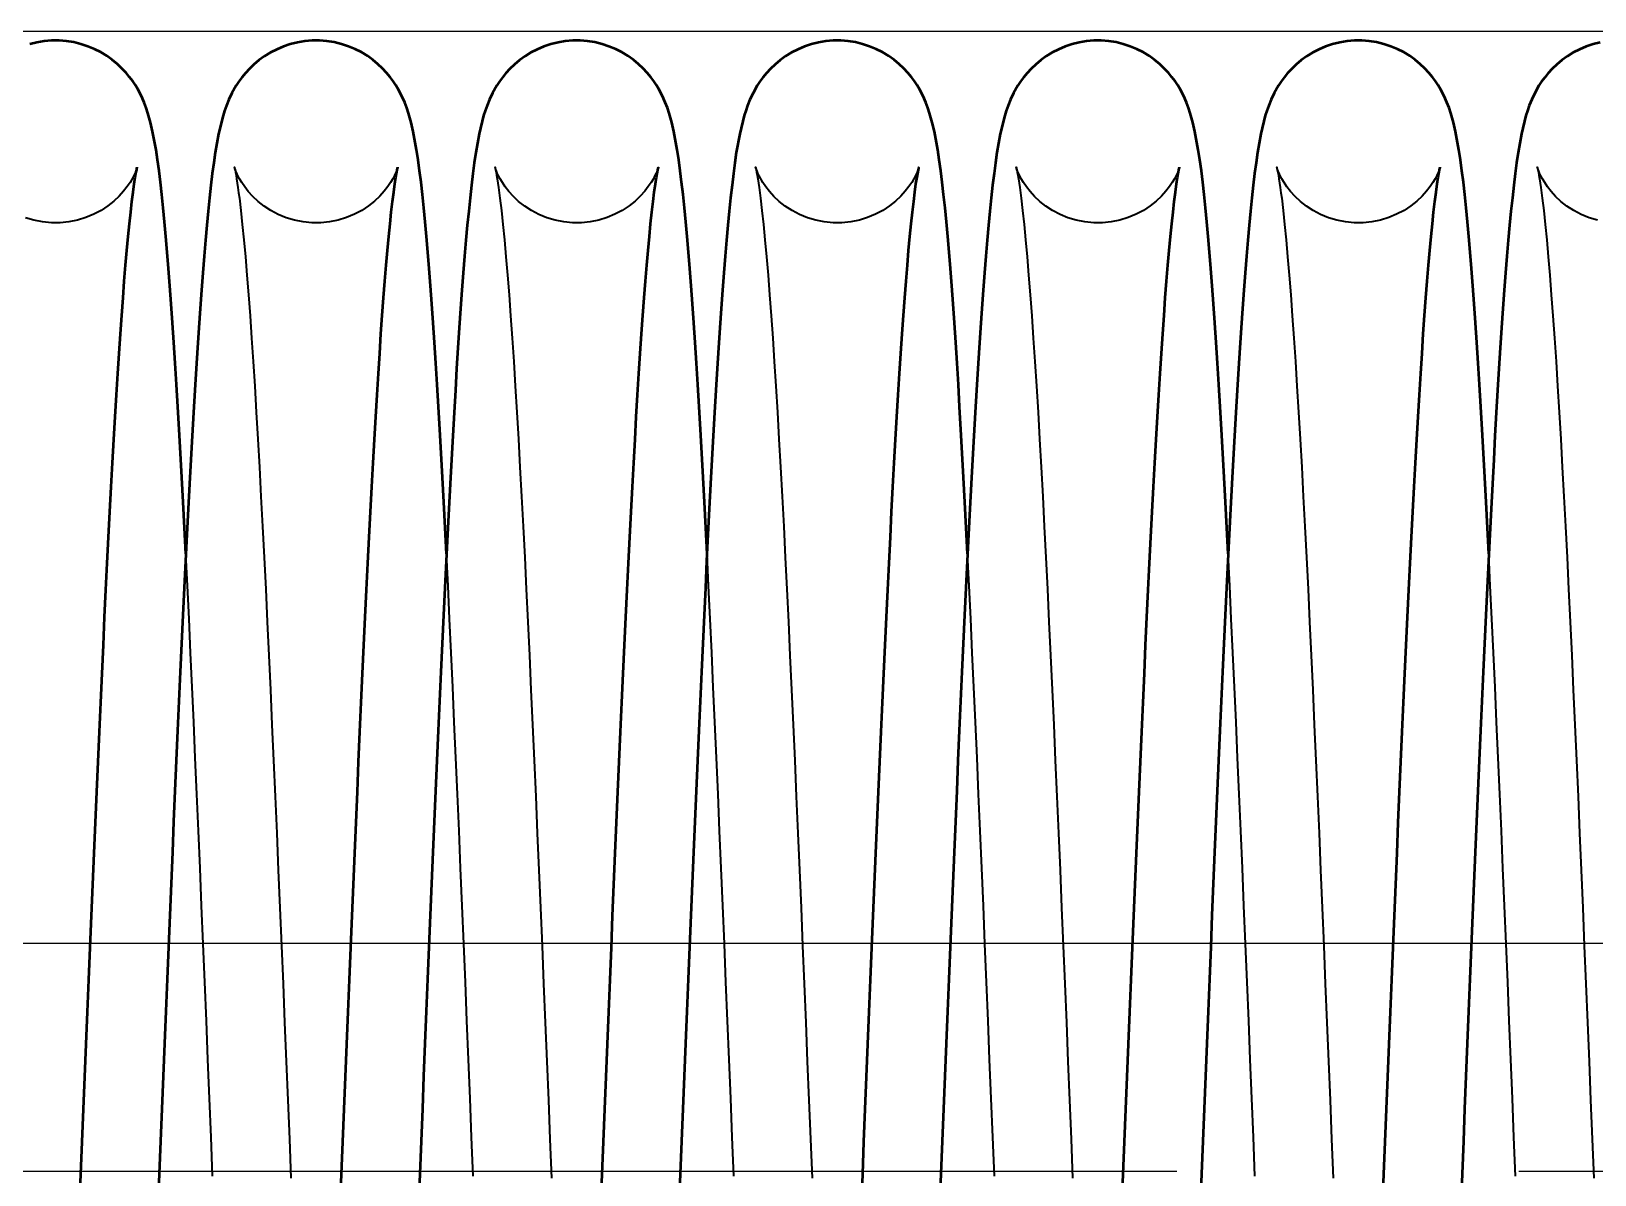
# Model space of a CAD drawing. Header units: millimetres. Extents: x 1448 to 104164, y -19509 to -89.
# Drawn here: x 4045.5 to 4114.1, y -1763.6 to -1713.4 of the extents above; entities that cross this region are included whole.
import ezdxf

# ---------------------------------------------------------------- set-up
doc = ezdxf.new("R2010")
doc.units = ezdxf.units.MM
doc.header["$LTSCALE"] = 60
doc.header["$MEASUREMENT"] = 0
doc.linetypes.add('CENTER', pattern=[2, 1.25, -0.25, 0.25, -0.25])
doc.layers.get('0').update_dxf_attribs({"linetype": 'CONTINUOUS'})
doc.layers.add('cen', color=14, linetype='CONTINUOUS')
doc.layers.add('가려진 것(ISO)', color=7, linetype='CONTINUOUS', lineweight=35)
doc.layers.add('가시적인 것(ISO)', color=7, linetype='CONTINUOUS', lineweight=50)

# ---------------------------------------------------------------- blocks, each defined once
blk = doc.blocks.new('토션스프링1234567')
at = {"layer": '가려진 것(ISO)', "flags": 128}
for points in [[(21463189.725, -50952963.042), (21463190.089, -50952962.933), (21463190.436, -50952962.79), (21463190.761, -50952962.618), (21463191.059, -50952962.424), (21463191.324, -50952962.215), (21463191.556, -50952961.997), (21463191.752, -50952961.781), (21463191.911, -50952961.577), (21463192.037, -50952961.391), (21463192.134, -50952961.228), (21463192.207, -50952961.09), (21463192.26, -50952960.978), (21463192.298, -50952960.888), (21463192.325, -50952960.819), (21463192.343, -50952960.769), (21463192.36, -50952960.715), (21463192.361, -50952960.714), (21463192.352, -50952960.754), (21463192.335, -50952960.829), (21463192.314, -50952960.936), (21463192.289, -50952961.07), (21463192.263, -50952961.228), (21463192.235, -50952961.408), (21463192.206, -50952961.61), (21463192.175, -50952961.832), (21463192.144, -50952962.074), (21463192.08, -50952962.615), (21463192.014, -50952963.225), (21463191.948, -50952963.901), (21463191.881, -50952964.643), (21463191.814, -50952965.447), (21463191.746, -50952966.312), (21463191.677, -50952967.234), (21463191.609, -50952968.211), (21463191.541, -50952969.239), (21463191.472, -50952970.323), (21463191.403, -50952971.459), (21463191.334, -50952972.645), (21463191.265, -50952973.878), (21463191.196, -50952975.155), (21463191.127, -50952976.474), (21463191.058, -50952977.832), (21463190.989, -50952979.225), (21463190.921, -50952980.658), (21463190.852, -50952982.129), (21463190.782, -50952983.633), (21463190.713, -50952985.169), (21463190.644, -50952986.732), (21463190.575, -50952988.319), (21463190.506, -50952989.926), (21463190.437, -50952991.551), (21463190.368, -50952993.196), (21463190.299, -50952994.86), (21463190.229, -50952996.54), (21463190.16, -50952998.233), (21463190.091, -50952999.935), (21463190.022, -50953001.642), (21463189.953, -50953003.351), (21463189.884, -50953005.058)], [(21463196.62, -50952960.709), (21463196.628, -50952960.734), (21463196.656, -50952960.816), (21463196.682, -50952960.885), (21463196.72, -50952960.974), (21463196.773, -50952961.086), (21463196.845, -50952961.222), (21463196.94, -50952961.383), (21463197.065, -50952961.568), (21463197.222, -50952961.771), (21463197.417, -50952961.987), (21463197.647, -50952962.205), (21463197.911, -50952962.415), (21463198.206, -50952962.609), (21463198.53, -50952962.782), (21463198.875, -50952962.926), (21463199.239, -50952963.038), (21463199.617, -50952963.114), (21463200.002, -50952963.154), (21463200.389, -50952963.155), (21463200.775, -50952963.117), (21463201.153, -50952963.042), (21463201.517, -50952962.933), (21463201.864, -50952962.79), (21463202.19, -50952962.618), (21463202.487, -50952962.424), (21463202.753, -50952962.215), (21463202.984, -50952961.997), (21463203.181, -50952961.781), (21463203.34, -50952961.577), (21463203.466, -50952961.391), (21463203.563, -50952961.228), (21463203.635, -50952961.09), (21463203.689, -50952960.978), (21463203.727, -50952960.888), (21463203.754, -50952960.819), (21463203.772, -50952960.769), (21463203.789, -50952960.715), (21463203.789, -50952960.714), (21463203.78, -50952960.754), (21463203.764, -50952960.829), (21463203.742, -50952960.936), (21463203.718, -50952961.07), (21463203.691, -50952961.228), (21463203.663, -50952961.408), (21463203.634, -50952961.61), (21463203.604, -50952961.832), (21463203.573, -50952962.074), (21463203.509, -50952962.615), (21463203.443, -50952963.225), (21463203.377, -50952963.901), (21463203.31, -50952964.643), (21463203.242, -50952965.447), (21463203.174, -50952966.312), (21463203.106, -50952967.234), (21463203.038, -50952968.211), (21463202.969, -50952969.239), (21463202.901, -50952970.323), (21463202.832, -50952971.459), (21463202.763, -50952972.645), (21463202.694, -50952973.878), (21463202.625, -50952975.155), (21463202.556, -50952976.474), (21463202.487, -50952977.832), (21463202.418, -50952979.225), (21463202.349, -50952980.658), (21463202.28, -50952982.129), (21463202.211, -50952983.633), (21463202.142, -50952985.169), (21463202.072, -50952986.732), (21463202.003, -50952988.319), (21463201.934, -50952989.926), (21463201.865, -50952991.551), (21463201.796, -50952993.196), (21463201.727, -50952994.86), (21463201.658, -50952996.54), (21463201.589, -50952998.233), (21463201.519, -50952999.935), (21463201.45, -50953001.642), (21463201.381, -50953003.351), (21463201.312, -50953005.058)], [(21463208.049, -50952960.709), (21463208.056, -50952960.734), (21463208.085, -50952960.816), (21463208.111, -50952960.885), (21463208.148, -50952960.974), (21463208.201, -50952961.086), (21463208.273, -50952961.222), (21463208.369, -50952961.383), (21463208.494, -50952961.568), (21463208.651, -50952961.771), (21463208.845, -50952961.987), (21463209.075, -50952962.205), (21463209.339, -50952962.415), (21463209.635, -50952962.609), (21463209.958, -50952962.782), (21463210.304, -50952962.926), (21463210.668, -50952963.038), (21463211.045, -50952963.114), (21463211.43, -50952963.154), (21463211.817, -50952963.155), (21463212.203, -50952963.117), (21463212.582, -50952963.042), (21463212.946, -50952962.933), (21463213.293, -50952962.79), (21463213.618, -50952962.618), (21463213.916, -50952962.424), (21463214.181, -50952962.215), (21463214.413, -50952961.997), (21463214.609, -50952961.781), (21463214.769, -50952961.577), (21463214.894, -50952961.391), (21463214.991, -50952961.228), (21463215.064, -50952961.09), (21463215.117, -50952960.978), (21463215.156, -50952960.888), (21463215.182, -50952960.819), (21463215.2, -50952960.769), (21463215.218, -50952960.715), (21463215.218, -50952960.714), (21463215.209, -50952960.754), (21463215.192, -50952960.829), (21463215.171, -50952960.936), (21463215.146, -50952961.07), (21463215.12, -50952961.228), (21463215.092, -50952961.408), (21463215.063, -50952961.61), (21463215.033, -50952961.832), (21463215.001, -50952962.074), (21463214.937, -50952962.615), (21463214.872, -50952963.225), (21463214.805, -50952963.901), (21463214.738, -50952964.643), (21463214.671, -50952965.447), (21463214.603, -50952966.312), (21463214.535, -50952967.234), (21463214.466, -50952968.211), (21463214.398, -50952969.239), (21463214.329, -50952970.323), (21463214.26, -50952971.459), (21463214.191, -50952972.645), (21463214.122, -50952973.878), (21463214.053, -50952975.155), (21463213.984, -50952976.474), (21463213.915, -50952977.832), (21463213.847, -50952979.225), (21463213.778, -50952980.658), (21463213.709, -50952982.129), (21463213.639, -50952983.633), (21463213.57, -50952985.169), (21463213.501, -50952986.732), (21463213.432, -50952988.319), (21463213.363, -50952989.926), (21463213.294, -50952991.551), (21463213.225, -50952993.196), (21463213.156, -50952994.86), (21463213.087, -50952996.54), (21463213.017, -50952998.233), (21463212.948, -50952999.935), (21463212.879, -50953001.642), (21463212.81, -50953003.351), (21463212.741, -50953005.058)], [(21463219.478, -50952960.709), (21463219.485, -50952960.734), (21463219.513, -50952960.816), (21463219.54, -50952960.885), (21463219.577, -50952960.974), (21463219.63, -50952961.086), (21463219.702, -50952961.222), (21463219.797, -50952961.383), (21463219.922, -50952961.568), (21463220.08, -50952961.771), (21463220.274, -50952961.987), (21463220.504, -50952962.205), (21463220.768, -50952962.415), (21463221.063, -50952962.609), (21463221.387, -50952962.782), (21463221.732, -50952962.926), (21463222.096, -50952963.038), (21463222.474, -50952963.114), (21463222.859, -50952963.154), (21463223.246, -50952963.155), (21463223.632, -50952963.117), (21463224.01, -50952963.042), (21463224.375, -50952962.933), (21463224.722, -50952962.79), (21463225.047, -50952962.618), (21463225.345, -50952962.424), (21463225.61, -50952962.215), (21463225.841, -50952961.997), (21463226.038, -50952961.781), (21463226.197, -50952961.577), (21463226.323, -50952961.391), (21463226.42, -50952961.228), (21463226.493, -50952961.09), (21463226.546, -50952960.978), (21463226.584, -50952960.888), (21463226.611, -50952960.819), (21463226.629, -50952960.769), (21463226.646, -50952960.715), (21463226.647, -50952960.714), (21463226.637, -50952960.754), (21463226.621, -50952960.829), (21463226.6, -50952960.936), (21463226.575, -50952961.07), (21463226.548, -50952961.228), (21463226.521, -50952961.408), (21463226.491, -50952961.61), (21463226.461, -50952961.832), (21463226.43, -50952962.074), (21463226.366, -50952962.615), (21463226.3, -50952963.225), (21463226.234, -50952963.901), (21463226.167, -50952964.643), (21463226.099, -50952965.447), (21463226.031, -50952966.312), (21463225.963, -50952967.234), (21463225.895, -50952968.211), (21463225.826, -50952969.239), (21463225.758, -50952970.323), (21463225.689, -50952971.459), (21463225.62, -50952972.645), (21463225.551, -50952973.878), (21463225.482, -50952975.155), (21463225.413, -50952976.474), (21463225.344, -50952977.832), (21463225.275, -50952979.225), (21463225.206, -50952980.658), (21463225.137, -50952982.129), (21463225.068, -50952983.633), (21463224.999, -50952985.169), (21463224.93, -50952986.732), (21463224.86, -50952988.319), (21463224.791, -50952989.926), (21463224.722, -50952991.551), (21463224.653, -50952993.196), (21463224.584, -50952994.86), (21463224.515, -50952996.54), (21463224.446, -50952998.233), (21463224.377, -50952999.935), (21463224.307, -50953001.642), (21463224.238, -50953003.351), (21463224.169, -50953005.058)], [(21463230.906, -50952960.709), (21463230.913, -50952960.734), (21463230.942, -50952960.816), (21463230.968, -50952960.885), (21463231.005, -50952960.974), (21463231.058, -50952961.086), (21463231.13, -50952961.222), (21463231.226, -50952961.383), (21463231.351, -50952961.568), (21463231.508, -50952961.771), (21463231.702, -50952961.987), (21463231.933, -50952962.205), (21463232.196, -50952962.415), (21463232.492, -50952962.609), (21463232.815, -50952962.782), (21463233.161, -50952962.926), (21463233.525, -50952963.038), (21463233.903, -50952963.114), (21463234.288, -50952963.154), (21463234.675, -50952963.155), (21463235.06, -50952963.117), (21463235.439, -50952963.042), (21463235.803, -50952962.933), (21463236.15, -50952962.79), (21463236.476, -50952962.618), (21463236.773, -50952962.424), (21463237.038, -50952962.215), (21463237.27, -50952961.997), (21463237.466, -50952961.781), (21463237.626, -50952961.577), (21463237.752, -50952961.391), (21463237.849, -50952961.228), (21463237.921, -50952961.09), (21463237.975, -50952960.978), (21463238.013, -50952960.888), (21463238.039, -50952960.819), (21463238.058, -50952960.769), (21463238.075, -50952960.715), (21463238.075, -50952960.714), (21463238.066, -50952960.754), (21463238.05, -50952960.829), (21463238.028, -50952960.936), (21463238.003, -50952961.07), (21463237.977, -50952961.228), (21463237.949, -50952961.408), (21463237.92, -50952961.61), (21463237.89, -50952961.832), (21463237.858, -50952962.074), (21463237.794, -50952962.615), (21463237.729, -50952963.225), (21463237.663, -50952963.901), (21463237.596, -50952964.643), (21463237.528, -50952965.447), (21463237.46, -50952966.312), (21463237.392, -50952967.234), (21463237.323, -50952968.211), (21463237.255, -50952969.239), (21463237.186, -50952970.323), (21463237.118, -50952971.459), (21463237.049, -50952972.645), (21463236.98, -50952973.878), (21463236.911, -50952975.155), (21463236.842, -50952976.474), (21463236.773, -50952977.832), (21463236.704, -50952979.225), (21463236.635, -50952980.658), (21463236.566, -50952982.129), (21463236.497, -50952983.633), (21463236.427, -50952985.169), (21463236.358, -50952986.732), (21463236.289, -50952988.319), (21463236.22, -50952989.926), (21463236.151, -50952991.551), (21463236.082, -50952993.196), (21463236.013, -50952994.86), (21463235.944, -50952996.54), (21463235.874, -50952998.233), (21463235.805, -50952999.935), (21463235.736, -50953001.642), (21463235.667, -50953003.351), (21463235.598, -50953005.058)], [(21463242.335, -50952960.709), (21463242.342, -50952960.734), (21463242.371, -50952960.816), (21463242.397, -50952960.885), (21463242.434, -50952960.974), (21463242.487, -50952961.086), (21463242.559, -50952961.222), (21463242.655, -50952961.383), (21463242.779, -50952961.568), (21463242.937, -50952961.771), (21463243.131, -50952961.987), (21463243.361, -50952962.205), (21463243.625, -50952962.415), (21463243.92, -50952962.609), (21463244.244, -50952962.782), (21463244.589, -50952962.926), (21463244.953, -50952963.038), (21463245.331, -50952963.114), (21463245.716, -50952963.154), (21463246.103, -50952963.155), (21463246.489, -50952963.117), (21463246.867, -50952963.042), (21463247.232, -50952962.933), (21463247.579, -50952962.79), (21463247.904, -50952962.618), (21463248.202, -50952962.424), (21463248.467, -50952962.215), (21463248.699, -50952961.997), (21463248.895, -50952961.781), (21463249.054, -50952961.577), (21463249.18, -50952961.391), (21463249.277, -50952961.228), (21463249.35, -50952961.09), (21463249.403, -50952960.978), (21463249.441, -50952960.888), (21463249.468, -50952960.819), (21463249.486, -50952960.769), (21463249.503, -50952960.715), (21463249.504, -50952960.714), (21463249.494, -50952960.754), (21463249.478, -50952960.829), (21463249.457, -50952960.936), (21463249.432, -50952961.07), (21463249.406, -50952961.228), (21463249.378, -50952961.408), (21463249.348, -50952961.61), (21463249.318, -50952961.832), (21463249.287, -50952962.074), (21463249.223, -50952962.615), (21463249.157, -50952963.225), (21463249.091, -50952963.901), (21463249.024, -50952964.643), (21463248.957, -50952965.447), (21463248.889, -50952966.312), (21463248.82, -50952967.234), (21463248.752, -50952968.211), (21463248.683, -50952969.239), (21463248.615, -50952970.323), (21463248.546, -50952971.459), (21463248.477, -50952972.645), (21463248.408, -50952973.878), (21463248.339, -50952975.155), (21463248.27, -50952976.474), (21463248.201, -50952977.832), (21463248.132, -50952979.225), (21463248.063, -50952980.658), (21463247.994, -50952982.129), (21463247.925, -50952983.633), (21463247.856, -50952985.169), (21463247.787, -50952986.732), (21463247.717, -50952988.319), (21463247.648, -50952989.926), (21463247.58, -50952991.551), (21463247.511, -50952993.196), (21463247.441, -50952994.86), (21463247.372, -50952996.54), (21463247.303, -50952998.233), (21463247.234, -50952999.935), (21463247.165, -50953001.642), (21463247.095, -50953003.351), (21463247.026, -50953005.058)], [(21463253.763, -50952960.709), (21463253.77, -50952960.734), (21463253.799, -50952960.816), (21463253.825, -50952960.885), (21463253.863, -50952960.974), (21463253.915, -50952961.086), (21463253.988, -50952961.222), (21463254.083, -50952961.383), (21463254.208, -50952961.568), (21463254.365, -50952961.771), (21463254.559, -50952961.987), (21463254.79, -50952962.205), (21463255.053, -50952962.415), (21463255.349, -50952962.609), (21463255.673, -50952962.782), (21463256.018, -50952962.926), (21463256.382, -50952963.038), (21463256.76, -50952963.114), (21463257.145, -50952963.154), (21463257.532, -50952963.155), (21463257.918, -50952963.117), (21463258.296, -50952963.042), (21463258.66, -50952962.933)], [(21463193.316, -50953004.967), (21463193.385, -50953003.26), (21463193.454, -50953001.557), (21463193.523, -50952999.854), (21463193.592, -50952998.153), (21463193.661, -50952996.459), (21463193.73, -50952994.776), (21463193.8, -50952993.106), (21463193.869, -50952991.453), (21463193.938, -50952989.821), (21463194.007, -50952988.213), (21463194.076, -50952986.627), (21463194.145, -50952985.062), (21463194.214, -50952983.522), (21463194.284, -50952982.01), (21463194.353, -50952980.53), (21463194.422, -50952979.083), (21463194.491, -50952977.675)], [(21463204.744, -50953004.967), (21463204.813, -50953003.26), (21463204.882, -50953001.557), (21463204.951, -50952999.854), (21463205.02, -50952998.153), (21463205.09, -50952996.459), (21463205.159, -50952994.776), (21463205.228, -50952993.106), (21463205.297, -50952991.453), (21463205.366, -50952989.821), (21463205.435, -50952988.213), (21463205.504, -50952986.627), (21463205.574, -50952985.062), (21463205.643, -50952983.522), (21463205.712, -50952982.01), (21463205.781, -50952980.53), (21463205.851, -50952979.083), (21463205.92, -50952977.675)], [(21463216.173, -50953004.967), (21463216.242, -50953003.26), (21463216.311, -50953001.557), (21463216.38, -50952999.854), (21463216.449, -50952998.153), (21463216.518, -50952996.459), (21463216.588, -50952994.776), (21463216.657, -50952993.106), (21463216.726, -50952991.453), (21463216.795, -50952989.821), (21463216.864, -50952988.213), (21463216.933, -50952986.627), (21463217.002, -50952985.062), (21463217.071, -50952983.522), (21463217.141, -50952982.01), (21463217.21, -50952980.53), (21463217.279, -50952979.083), (21463217.348, -50952977.675)], [(21463227.601, -50953004.967), (21463227.67, -50953003.26), (21463227.739, -50953001.557), (21463227.808, -50952999.854), (21463227.878, -50952998.153), (21463227.947, -50952996.459), (21463228.016, -50952994.776), (21463228.085, -50952993.106), (21463228.155, -50952991.453), (21463228.224, -50952989.821), (21463228.293, -50952988.213), (21463228.362, -50952986.627), (21463228.431, -50952985.062), (21463228.5, -50952983.522), (21463228.569, -50952982.01), (21463228.639, -50952980.53), (21463228.708, -50952979.083), (21463228.777, -50952977.675)], [(21463239.03, -50953004.967), (21463239.099, -50953003.26), (21463239.168, -50953001.557), (21463239.237, -50952999.854), (21463239.306, -50952998.153), (21463239.375, -50952996.459), (21463239.445, -50952994.776), (21463239.514, -50952993.106), (21463239.583, -50952991.453), (21463239.652, -50952989.821), (21463239.721, -50952988.213), (21463239.79, -50952986.627), (21463239.859, -50952985.062), (21463239.928, -50952983.522), (21463239.998, -50952982.01), (21463240.067, -50952980.53), (21463240.136, -50952979.083), (21463240.206, -50952977.675)], [(21463250.459, -50953004.967), (21463250.528, -50953003.26), (21463250.597, -50953001.557), (21463250.666, -50952999.854), (21463250.735, -50952998.153), (21463250.804, -50952996.459), (21463250.873, -50952994.776), (21463250.943, -50952993.106), (21463251.012, -50952991.453), (21463251.081, -50952989.821), (21463251.15, -50952988.213), (21463251.219, -50952986.627), (21463251.288, -50952985.062), (21463251.357, -50952983.522), (21463251.426, -50952982.01), (21463251.496, -50952980.53), (21463251.565, -50952979.083), (21463251.634, -50952977.675)]]:
    blk.add_lwpolyline(points, dxfattribs=at)
at = {"layer": '가시적인 것(ISO)', "flags": 128}
for points in [[(21463189.598, -50952955.243), (21463189.911, -50952955.321), (21463190.215, -50952955.422), (21463190.507, -50952955.546), (21463190.784, -50952955.688), (21463191.043, -50952955.848), (21463191.284, -50952956.022), (21463191.505, -50952956.206), (21463191.705, -50952956.396), (21463191.881, -50952956.587), (21463192.036, -50952956.776), (21463192.171, -50952956.961), (21463192.287, -50952957.138), (21463192.472, -50952957.463), (21463192.608, -50952957.751), (21463192.712, -50952958.006), (21463192.795, -50952958.238), (21463192.862, -50952958.453), (21463193.058, -50952959.252), (21463193.205, -50952960.076), (21463193.269, -50952960.519), (21463193.331, -50952960.993), (21463193.393, -50952961.504), (21463193.454, -50952962.053), (21463193.515, -50952962.637), (21463193.574, -50952963.259), (21463193.634, -50952963.916), (21463193.692, -50952964.61), (21463193.751, -50952965.341), (21463193.809, -50952966.107), (21463193.868, -50952966.912), (21463193.926, -50952967.754), (21463193.984, -50952968.633), (21463194.043, -50952969.547), (21463194.101, -50952970.496), (21463194.159, -50952971.477), (21463194.217, -50952972.49), (21463194.275, -50952973.532), (21463194.333, -50952974.604), (21463194.391, -50952975.703), (21463194.449, -50952976.828), (21463194.506, -50952977.979), (21463194.564, -50952979.16), (21463194.622, -50952980.367), (21463194.68, -50952981.599), (21463194.738, -50952982.854), (21463194.796, -50952984.13), (21463194.854, -50952985.425), (21463194.912, -50952986.737), (21463194.969, -50952988.065), (21463195.027, -50952989.407), (21463195.085, -50952990.762), (21463195.142, -50952992.132), (21463195.2, -50952993.517), (21463195.258, -50952994.914), (21463195.316, -50952996.321), (21463195.374, -50952997.736), (21463195.432, -50952999.157), (21463195.489, -50953000.582), (21463195.547, -50953002.009), (21463195.605, -50953003.435), (21463195.662, -50953004.859), (21463195.72, -50953006.284)], [(21463194.491, -50952977.675), (21463194.549, -50952976.528), (21463194.607, -50952975.411), (21463194.664, -50952974.321), (21463194.722, -50952973.258), (21463194.78, -50952972.225), (21463194.838, -50952971.222), (21463194.897, -50952970.25), (21463194.955, -50952969.312), (21463195.013, -50952968.407), (21463195.071, -50952967.539), (21463195.13, -50952966.707), (21463195.188, -50952965.913), (21463195.246, -50952965.157), (21463195.304, -50952964.437), (21463195.362, -50952963.754), (21463195.421, -50952963.107), (21463195.481, -50952962.495), (21463195.542, -50952961.919), (21463195.604, -50952961.376), (21463195.667, -50952960.868), (21463195.733, -50952960.394), (21463195.8, -50952959.952), (21463195.949, -50952959.142), (21463196.041, -50952958.749), (21463196.155, -50952958.34), (21463196.23, -50952958.116), (21463196.323, -50952957.873), (21463196.442, -50952957.6), (21463196.603, -50952957.291), (21463196.704, -50952957.124), (21463196.821, -50952956.947), (21463196.958, -50952956.762), (21463197.115, -50952956.572), (21463197.293, -50952956.38), (21463197.493, -50952956.191), (21463197.716, -50952956.008), (21463197.959, -50952955.835), (21463198.22, -50952955.676), (21463198.497, -50952955.535), (21463198.79, -50952955.414), (21463199.095, -50952955.314), (21463199.409, -50952955.238), (21463199.73, -50952955.187), (21463200.054, -50952955.162), (21463200.381, -50952955.163), (21463200.707, -50952955.19), (21463201.027, -50952955.243), (21463201.34, -50952955.321), (21463201.644, -50952955.422), (21463201.936, -50952955.546), (21463202.213, -50952955.688), (21463202.472, -50952955.848), (21463202.713, -50952956.022), (21463202.934, -50952956.206), (21463203.133, -50952956.396), (21463203.31, -50952956.587), (21463203.465, -50952956.776), (21463203.599, -50952956.961), (21463203.716, -50952957.138), (21463203.901, -50952957.463), (21463204.037, -50952957.751), (21463204.141, -50952958.006), (21463204.223, -50952958.238), (21463204.29, -50952958.453), (21463204.486, -50952959.252), (21463204.634, -50952960.076), (21463204.698, -50952960.519), (21463204.76, -50952960.993), (21463204.821, -50952961.504), (21463204.883, -50952962.053), (21463204.943, -50952962.637), (21463205.003, -50952963.259), (21463205.062, -50952963.916), (21463205.121, -50952964.61), (21463205.18, -50952965.341), (21463205.238, -50952966.107), (21463205.296, -50952966.912), (21463205.354, -50952967.754), (21463205.413, -50952968.633), (21463205.471, -50952969.547), (21463205.529, -50952970.496), (21463205.588, -50952971.477), (21463205.646, -50952972.49), (21463205.704, -50952973.532), (21463205.762, -50952974.604), (21463205.82, -50952975.703), (21463205.877, -50952976.828), (21463205.935, -50952977.979), (21463205.993, -50952979.16), (21463206.051, -50952980.367), (21463206.109, -50952981.599), (21463206.166, -50952982.854), (21463206.224, -50952984.13), (21463206.282, -50952985.425), (21463206.34, -50952986.737), (21463206.398, -50952988.065), (21463206.456, -50952989.407), (21463206.513, -50952990.762), (21463206.571, -50952992.132), (21463206.629, -50952993.517), (21463206.686, -50952994.914), (21463206.744, -50952996.321), (21463206.802, -50952997.736), (21463206.86, -50952999.157), (21463206.918, -50953000.582), (21463206.976, -50953002.009), (21463207.033, -50953003.435), (21463207.091, -50953004.859), (21463207.149, -50953006.284)], [(21463205.92, -50952977.675), (21463205.978, -50952976.528), (21463206.035, -50952975.411), (21463206.093, -50952974.321), (21463206.151, -50952973.258), (21463206.209, -50952972.225), (21463206.267, -50952971.222), (21463206.325, -50952970.25), (21463206.383, -50952969.312), (21463206.442, -50952968.407), (21463206.5, -50952967.539), (21463206.558, -50952966.707), (21463206.616, -50952965.913), (21463206.674, -50952965.157), (21463206.733, -50952964.437), (21463206.791, -50952963.754), (21463206.85, -50952963.107), (21463206.909, -50952962.495), (21463206.97, -50952961.919), (21463207.032, -50952961.376), (21463207.096, -50952960.868), (21463207.161, -50952960.394), (21463207.229, -50952959.952), (21463207.378, -50952959.142), (21463207.469, -50952958.749), (21463207.583, -50952958.34), (21463207.658, -50952958.116), (21463207.751, -50952957.873), (21463207.871, -50952957.6), (21463208.032, -50952957.291), (21463208.133, -50952957.124), (21463208.25, -50952956.947), (21463208.386, -50952956.762), (21463208.543, -50952956.572), (21463208.721, -50952956.38), (21463208.922, -50952956.191), (21463209.145, -50952956.008), (21463209.388, -50952955.835), (21463209.649, -50952955.676), (21463209.926, -50952955.535), (21463210.219, -50952955.414), (21463210.524, -50952955.314), (21463210.838, -50952955.238), (21463211.158, -50952955.187), (21463211.483, -50952955.162), (21463211.81, -50952955.163), (21463212.135, -50952955.19), (21463212.455, -50952955.243), (21463212.768, -50952955.321), (21463213.072, -50952955.422), (21463213.365, -50952955.546), (21463213.641, -50952955.688), (21463213.901, -50952955.848), (21463214.141, -50952956.022), (21463214.362, -50952956.206), (21463214.562, -50952956.396), (21463214.738, -50952956.587), (21463214.893, -50952956.776), (21463215.028, -50952956.961), (21463215.144, -50952957.138), (21463215.329, -50952957.463), (21463215.466, -50952957.751), (21463215.569, -50952958.006), (21463215.652, -50952958.238), (21463215.719, -50952958.453), (21463215.915, -50952959.252), (21463216.062, -50952960.076), (21463216.126, -50952960.519), (21463216.188, -50952960.993), (21463216.25, -50952961.504), (21463216.311, -50952962.053), (21463216.372, -50952962.637), (21463216.431, -50952963.259), (21463216.491, -50952963.916), (21463216.55, -50952964.61), (21463216.608, -50952965.341), (21463216.666, -50952966.107), (21463216.725, -50952966.912), (21463216.783, -50952967.754), (21463216.841, -50952968.633), (21463216.9, -50952969.547), (21463216.958, -50952970.496), (21463217.016, -50952971.477), (21463217.074, -50952972.49), (21463217.132, -50952973.532), (21463217.19, -50952974.604), (21463217.248, -50952975.703), (21463217.306, -50952976.828), (21463217.364, -50952977.979), (21463217.421, -50952979.16), (21463217.479, -50952980.367), (21463217.537, -50952981.599), (21463217.595, -50952982.854), (21463217.653, -50952984.13), (21463217.711, -50952985.425), (21463217.769, -50952986.737), (21463217.827, -50952988.065), (21463217.884, -50952989.407), (21463217.942, -50952990.762), (21463217.999, -50952992.132), (21463218.057, -50952993.517), (21463218.115, -50952994.914), (21463218.173, -50952996.321), (21463218.231, -50952997.736), (21463218.289, -50952999.157), (21463218.347, -50953000.582), (21463218.404, -50953002.009), (21463218.462, -50953003.435), (21463218.52, -50953004.859), (21463218.577, -50953006.284)], [(21463217.348, -50952977.675), (21463217.406, -50952976.528), (21463217.464, -50952975.411), (21463217.522, -50952974.321), (21463217.58, -50952973.258), (21463217.638, -50952972.225), (21463217.696, -50952971.222), (21463217.754, -50952970.25), (21463217.812, -50952969.312), (21463217.87, -50952968.407), (21463217.928, -50952967.539), (21463217.987, -50952966.707), (21463218.045, -50952965.913), (21463218.103, -50952965.157), (21463218.161, -50952964.437), (21463218.219, -50952963.754), (21463218.278, -50952963.107), (21463218.338, -50952962.495), (21463218.399, -50952961.919), (21463218.461, -50952961.376), (21463218.524, -50952960.868), (21463218.59, -50952960.394), (21463218.657, -50952959.952), (21463218.806, -50952959.142), (21463218.898, -50952958.749), (21463219.012, -50952958.34), (21463219.087, -50952958.116), (21463219.18, -50952957.873), (21463219.299, -50952957.6), (21463219.46, -50952957.291), (21463219.561, -50952957.124), (21463219.679, -50952956.947), (21463219.815, -50952956.762), (21463219.972, -50952956.572), (21463220.15, -50952956.38), (21463220.35, -50952956.191), (21463220.573, -50952956.008), (21463220.816, -50952955.835), (21463221.077, -50952955.676), (21463221.355, -50952955.535), (21463221.647, -50952955.414), (21463221.952, -50952955.314), (21463222.267, -50952955.238), (21463222.587, -50952955.187), (21463222.912, -50952955.162), (21463223.238, -50952955.163), (21463223.564, -50952955.19), (21463223.884, -50952955.243), (21463224.197, -50952955.321), (21463224.501, -50952955.422), (21463224.793, -50952955.546), (21463225.07, -50952955.688), (21463225.329, -50952955.848), (21463225.57, -50952956.022), (21463225.791, -50952956.206), (21463225.99, -50952956.396), (21463226.167, -50952956.587), (21463226.322, -50952956.776), (21463226.457, -50952956.961), (21463226.573, -50952957.138), (21463226.758, -50952957.463), (21463226.894, -50952957.751), (21463226.998, -50952958.006), (21463227.08, -50952958.238), (21463227.147, -50952958.453), (21463227.344, -50952959.252), (21463227.491, -50952960.076), (21463227.555, -50952960.519), (21463227.617, -50952960.993), (21463227.679, -50952961.504), (21463227.74, -50952962.053), (21463227.8, -50952962.637), (21463227.86, -50952963.259), (21463227.919, -50952963.916), (21463227.978, -50952964.61), (21463228.037, -50952965.341), (21463228.095, -50952966.107), (21463228.153, -50952966.912), (21463228.212, -50952967.754), (21463228.27, -50952968.633), (21463228.328, -50952969.547), (21463228.387, -50952970.496), (21463228.445, -50952971.477), (21463228.503, -50952972.49), (21463228.561, -50952973.532), (21463228.619, -50952974.604), (21463228.677, -50952975.703), (21463228.734, -50952976.828), (21463228.792, -50952977.979), (21463228.85, -50952979.16), (21463228.908, -50952980.367), (21463228.966, -50952981.599), (21463229.024, -50952982.854), (21463229.082, -50952984.13), (21463229.139, -50952985.425), (21463229.197, -50952986.737), (21463229.255, -50952988.065), (21463229.313, -50952989.407), (21463229.37, -50952990.762), (21463229.428, -50952992.132), (21463229.486, -50952993.517), (21463229.544, -50952994.914), (21463229.602, -50952996.321), (21463229.659, -50952997.736), (21463229.717, -50952999.157), (21463229.775, -50953000.582), (21463229.833, -50953002.009), (21463229.891, -50953003.435), (21463229.948, -50953004.859), (21463230.006, -50953006.284)], [(21463228.777, -50952977.675), (21463228.835, -50952976.528), (21463228.892, -50952975.411), (21463228.95, -50952974.321), (21463229.008, -50952973.258), (21463229.066, -50952972.225), (21463229.124, -50952971.222), (21463229.182, -50952970.25), (21463229.241, -50952969.312), (21463229.299, -50952968.407), (21463229.357, -50952967.539), (21463229.415, -50952966.707), (21463229.474, -50952965.913), (21463229.532, -50952965.157), (21463229.59, -50952964.437), (21463229.648, -50952963.754), (21463229.707, -50952963.107), (21463229.767, -50952962.495), (21463229.827, -50952961.919), (21463229.889, -50952961.376), (21463229.953, -50952960.868), (21463230.018, -50952960.394), (21463230.086, -50952959.952), (21463230.235, -50952959.142), (21463230.326, -50952958.749), (21463230.441, -50952958.34), (21463230.516, -50952958.116), (21463230.609, -50952957.873), (21463230.728, -50952957.6), (21463230.889, -50952957.291), (21463230.99, -50952957.124), (21463231.107, -50952956.947), (21463231.244, -50952956.762), (21463231.401, -50952956.572), (21463231.579, -50952956.38), (21463231.779, -50952956.191), (21463232.002, -50952956.008), (21463232.245, -50952955.835), (21463232.506, -50952955.676), (21463232.783, -50952955.535), (21463233.076, -50952955.414), (21463233.381, -50952955.314), (21463233.695, -50952955.238), (21463234.015, -50952955.187), (21463234.34, -50952955.162), (21463234.667, -50952955.163), (21463234.992, -50952955.19), (21463235.312, -50952955.243), (21463235.625, -50952955.321), (21463235.929, -50952955.422), (21463236.222, -50952955.546), (21463236.499, -50952955.688), (21463236.758, -50952955.848), (21463236.999, -50952956.022), (21463237.22, -50952956.206), (21463237.419, -50952956.396), (21463237.595, -50952956.587), (21463237.75, -50952956.776), (21463237.885, -50952956.961), (21463238.002, -50952957.138), (21463238.186, -50952957.463), (21463238.323, -50952957.751), (21463238.426, -50952958.006), (21463238.509, -50952958.238), (21463238.576, -50952958.453), (21463238.772, -50952959.252), (21463238.919, -50952960.076), (21463238.983, -50952960.519), (21463239.045, -50952960.993), (21463239.107, -50952961.504), (21463239.168, -50952962.053), (21463239.229, -50952962.637), (21463239.289, -50952963.259), (21463239.348, -50952963.916), (21463239.407, -50952964.61), (21463239.465, -50952965.341), (21463239.524, -50952966.107), (21463239.582, -50952966.912), (21463239.64, -50952967.754), (21463239.699, -50952968.633), (21463239.757, -50952969.547), (21463239.815, -50952970.496), (21463239.873, -50952971.477), (21463239.931, -50952972.49), (21463239.99, -50952973.532), (21463240.047, -50952974.604), (21463240.105, -50952975.703), (21463240.163, -50952976.828), (21463240.221, -50952977.979), (21463240.278, -50952979.16), (21463240.336, -50952980.367), (21463240.394, -50952981.599), (21463240.452, -50952982.854), (21463240.51, -50952984.13), (21463240.568, -50952985.425), (21463240.626, -50952986.737), (21463240.684, -50952988.065), (21463240.741, -50952989.407), (21463240.799, -50952990.762), (21463240.857, -50952992.132), (21463240.914, -50952993.517), (21463240.972, -50952994.914), (21463241.03, -50952996.321), (21463241.088, -50952997.736), (21463241.146, -50952999.157), (21463241.204, -50953000.582), (21463241.261, -50953002.009), (21463241.319, -50953003.435), (21463241.377, -50953004.859), (21463241.434, -50953006.284)], [(21463240.206, -50952977.675), (21463240.263, -50952976.528), (21463240.321, -50952975.411), (21463240.379, -50952974.321), (21463240.437, -50952973.258), (21463240.495, -50952972.225), (21463240.553, -50952971.222), (21463240.611, -50952970.25), (21463240.669, -50952969.312), (21463240.727, -50952968.407), (21463240.786, -50952967.539), (21463240.844, -50952966.707), (21463240.902, -50952965.913), (21463240.96, -50952965.157), (21463241.018, -50952964.437), (21463241.077, -50952963.754), (21463241.135, -50952963.107), (21463241.195, -50952962.495), (21463241.256, -50952961.919), (21463241.318, -50952961.376), (21463241.381, -50952960.868), (21463241.447, -50952960.394), (21463241.514, -50952959.952), (21463241.664, -50952959.142), (21463241.755, -50952958.749), (21463241.869, -50952958.34), (21463241.944, -50952958.116), (21463242.037, -50952957.873), (21463242.157, -50952957.6), (21463242.317, -50952957.291), (21463242.418, -50952957.124), (21463242.536, -50952956.947), (21463242.672, -50952956.762), (21463242.829, -50952956.572), (21463243.007, -50952956.38), (21463243.207, -50952956.191), (21463243.43, -50952956.008), (21463243.673, -50952955.835), (21463243.934, -50952955.676), (21463244.212, -50952955.535), (21463244.504, -50952955.414), (21463244.81, -50952955.314), (21463245.124, -50952955.238), (21463245.444, -50952955.187), (21463245.769, -50952955.162), (21463246.096, -50952955.163), (21463246.421, -50952955.19), (21463246.741, -50952955.243), (21463247.054, -50952955.321), (21463247.358, -50952955.422), (21463247.65, -50952955.546), (21463247.927, -50952955.688), (21463248.186, -50952955.848), (21463248.427, -50952956.022), (21463248.648, -50952956.206), (21463248.848, -50952956.396), (21463249.024, -50952956.587), (21463249.179, -50952956.776), (21463249.314, -50952956.961), (21463249.43, -50952957.138), (21463249.615, -50952957.463), (21463249.751, -50952957.751), (21463249.855, -50952958.006), (21463249.937, -50952958.238), (21463250.004, -50952958.453), (21463250.201, -50952959.252), (21463250.348, -50952960.076), (21463250.412, -50952960.519), (21463250.474, -50952960.993), (21463250.536, -50952961.504), (21463250.597, -50952962.053), (21463250.657, -50952962.637), (21463250.717, -50952963.259), (21463250.776, -50952963.916), (21463250.835, -50952964.61), (21463250.894, -50952965.341), (21463250.952, -50952966.107), (21463251.01, -50952966.912), (21463251.069, -50952967.754), (21463251.127, -50952968.633), (21463251.185, -50952969.547), (21463251.244, -50952970.496), (21463251.302, -50952971.477), (21463251.36, -50952972.49), (21463251.418, -50952973.532), (21463251.476, -50952974.604), (21463251.534, -50952975.703), (21463251.592, -50952976.828), (21463251.649, -50952977.979), (21463251.707, -50952979.16), (21463251.765, -50952980.367), (21463251.823, -50952981.599), (21463251.881, -50952982.854), (21463251.939, -50952984.13), (21463251.997, -50952985.425), (21463252.054, -50952986.737), (21463252.112, -50952988.065), (21463252.17, -50952989.407), (21463252.227, -50952990.762), (21463252.285, -50952992.132), (21463252.343, -50952993.517), (21463252.401, -50952994.914), (21463252.459, -50952996.321), (21463252.517, -50952997.736), (21463252.574, -50952999.157), (21463252.632, -50953000.582), (21463252.69, -50953002.009), (21463252.748, -50953003.435), (21463252.805, -50953004.859), (21463252.863, -50953006.284)], [(21463251.634, -50952977.675), (21463251.692, -50952976.528), (21463251.75, -50952975.411), (21463251.807, -50952974.321), (21463251.865, -50952973.258), (21463251.923, -50952972.225), (21463251.981, -50952971.222), (21463252.039, -50952970.25), (21463252.098, -50952969.312), (21463252.156, -50952968.407), (21463252.214, -50952967.539), (21463252.272, -50952966.707), (21463252.331, -50952965.913), (21463252.389, -50952965.157), (21463252.447, -50952964.437), (21463252.505, -50952963.754), (21463252.564, -50952963.107), (21463252.624, -50952962.495), (21463252.684, -50952961.919), (21463252.746, -50952961.376), (21463252.81, -50952960.868), (21463252.875, -50952960.394), (21463252.943, -50952959.952), (21463253.092, -50952959.142), (21463253.184, -50952958.749), (21463253.298, -50952958.34), (21463253.373, -50952958.116), (21463253.466, -50952957.873), (21463253.585, -50952957.6), (21463253.746, -50952957.291), (21463253.847, -50952957.124), (21463253.964, -50952956.947), (21463254.101, -50952956.762), (21463254.258, -50952956.572), (21463254.436, -50952956.38), (21463254.636, -50952956.191), (21463254.859, -50952956.008), (21463255.102, -50952955.835), (21463255.363, -50952955.676), (21463255.64, -50952955.535), (21463255.933, -50952955.414), (21463256.238, -50952955.314), (21463256.552, -50952955.238), (21463256.872, -50952955.187), (21463257.197, -50952955.162), (21463257.524, -50952955.163), (21463257.849, -50952955.19), (21463258.169, -50952955.243), (21463258.482, -50952955.321)], [(21463199.15, -50953006.309), (21463199.092, -50953004.883), (21463199.034, -50953003.459), (21463198.977, -50953002.034), (21463198.919, -50953000.608), (21463198.861, -50952999.185), (21463198.803, -50952997.765), (21463198.745, -50952996.351), (21463198.687, -50952994.946), (21463198.63, -50952993.551), (21463198.572, -50952992.169), (21463198.514, -50952990.801), (21463198.457, -50952989.45), (21463198.399, -50952988.112), (21463198.341, -50952986.789), (21463198.283, -50952985.481), (21463198.226, -50952984.192), (21463198.168, -50952982.922), (21463198.11, -50952981.674), (21463198.052, -50952980.45), (21463197.994, -50952979.252), (21463197.937, -50952978.081), (21463197.879, -50952976.939), (21463197.822, -50952975.825), (21463197.764, -50952974.738), (21463197.706, -50952973.68), (21463197.649, -50952972.653), (21463197.591, -50952971.657), (21463197.533, -50952970.696), (21463197.476, -50952969.769), (21463197.418, -50952968.88), (21463197.361, -50952968.03), (21463197.304, -50952967.219), (21463197.247, -50952966.446), (21463197.19, -50952965.712), (21463197.133, -50952965.017), (21463197.076, -50952964.365), (21463197.019, -50952963.757), (21463196.964, -50952963.195), (21463196.909, -50952962.682), (21463196.856, -50952962.218), (21463196.804, -50952961.808), (21463196.754, -50952961.451), (21463196.708, -50952961.153), (21463196.666, -50952960.921), (21463196.648, -50952960.833), (21463196.634, -50952960.766), (21463196.624, -50952960.724), (21463196.62, -50952960.709)], [(21463210.578, -50953006.309), (21463210.521, -50953004.883), (21463210.463, -50953003.459), (21463210.405, -50953002.034), (21463210.348, -50953000.608), (21463210.29, -50952999.185), (21463210.232, -50952997.765), (21463210.174, -50952996.351), (21463210.116, -50952994.946), (21463210.058, -50952993.551), (21463210, -50952992.169), (21463209.943, -50952990.801), (21463209.885, -50952989.45), (21463209.828, -50952988.112), (21463209.77, -50952986.789), (21463209.712, -50952985.481), (21463209.654, -50952984.192), (21463209.596, -50952982.922), (21463209.538, -50952981.674), (21463209.481, -50952980.45), (21463209.423, -50952979.252), (21463209.365, -50952978.081), (21463209.308, -50952976.939), (21463209.25, -50952975.825), (21463209.193, -50952974.738), (21463209.135, -50952973.68), (21463209.077, -50952972.653), (21463209.02, -50952971.657), (21463208.962, -50952970.696), (21463208.904, -50952969.769), (21463208.847, -50952968.88), (21463208.79, -50952968.03), (21463208.733, -50952967.219), (21463208.676, -50952966.446), (21463208.618, -50952965.712), (21463208.561, -50952965.017), (21463208.504, -50952964.365), (21463208.448, -50952963.757), (21463208.392, -50952963.195), (21463208.338, -50952962.682), (21463208.285, -50952962.218), (21463208.233, -50952961.808), (21463208.183, -50952961.451), (21463208.136, -50952961.153), (21463208.095, -50952960.921), (21463208.077, -50952960.833), (21463208.063, -50952960.766), (21463208.053, -50952960.724), (21463208.049, -50952960.709)], [(21463222.007, -50953006.309), (21463221.949, -50953004.883), (21463221.892, -50953003.459), (21463221.834, -50953002.034), (21463221.776, -50953000.608), (21463221.718, -50952999.185), (21463221.66, -50952997.765), (21463221.603, -50952996.351), (21463221.545, -50952994.946), (21463221.487, -50952993.551), (21463221.429, -50952992.169), (21463221.371, -50952990.801), (21463221.314, -50952989.45), (21463221.256, -50952988.112), (21463221.198, -50952986.789), (21463221.141, -50952985.481), (21463221.083, -50952984.192), (21463221.025, -50952982.922), (21463220.967, -50952981.674), (21463220.909, -50952980.45), (21463220.851, -50952979.252), (21463220.794, -50952978.081), (21463220.736, -50952976.939), (21463220.679, -50952975.825), (21463220.621, -50952974.738), (21463220.563, -50952973.68), (21463220.506, -50952972.653), (21463220.448, -50952971.657), (21463220.39, -50952970.696), (21463220.333, -50952969.769), (21463220.276, -50952968.88), (21463220.218, -50952968.03), (21463220.161, -50952967.219), (21463220.104, -50952966.446), (21463220.047, -50952965.712), (21463219.99, -50952965.017), (21463219.933, -50952964.365), (21463219.876, -50952963.757), (21463219.821, -50952963.195), (21463219.766, -50952962.682), (21463219.713, -50952962.218), (21463219.662, -50952961.808), (21463219.612, -50952961.451), (21463219.565, -50952961.153), (21463219.523, -50952960.921), (21463219.506, -50952960.833), (21463219.491, -50952960.766), (21463219.481, -50952960.724), (21463219.478, -50952960.709)], [(21463233.435, -50953006.309), (21463233.378, -50953004.883), (21463233.32, -50953003.459), (21463233.263, -50953002.034), (21463233.205, -50953000.608), (21463233.147, -50952999.185), (21463233.089, -50952997.765), (21463233.031, -50952996.351), (21463232.973, -50952994.946), (21463232.915, -50952993.551), (21463232.858, -50952992.169), (21463232.8, -50952990.801), (21463232.742, -50952989.45), (21463232.685, -50952988.112), (21463232.627, -50952986.789), (21463232.569, -50952985.481), (21463232.511, -50952984.192), (21463232.453, -50952982.922), (21463232.396, -50952981.674), (21463232.338, -50952980.45), (21463232.28, -50952979.252), (21463232.222, -50952978.081), (21463232.165, -50952976.939), (21463232.107, -50952975.825), (21463232.05, -50952974.738), (21463231.992, -50952973.68), (21463231.934, -50952972.653), (21463231.877, -50952971.657), (21463231.819, -50952970.696), (21463231.762, -50952969.769), (21463231.704, -50952968.88), (21463231.647, -50952968.03), (21463231.59, -50952967.219), (21463231.533, -50952966.446), (21463231.475, -50952965.712), (21463231.418, -50952965.017), (21463231.361, -50952964.365), (21463231.305, -50952963.757), (21463231.249, -50952963.195), (21463231.195, -50952962.682), (21463231.142, -50952962.218), (21463231.09, -50952961.808), (21463231.04, -50952961.451), (21463230.993, -50952961.153), (21463230.952, -50952960.921), (21463230.934, -50952960.833), (21463230.92, -50952960.766), (21463230.91, -50952960.724), (21463230.906, -50952960.709)], [(21463244.864, -50953006.309), (21463244.806, -50953004.883), (21463244.749, -50953003.459), (21463244.691, -50953002.034), (21463244.633, -50953000.608), (21463244.575, -50952999.185), (21463244.518, -50952997.765), (21463244.46, -50952996.351), (21463244.402, -50952994.946), (21463244.344, -50952993.551), (21463244.286, -50952992.169), (21463244.228, -50952990.801), (21463244.171, -50952989.45), (21463244.113, -50952988.112), (21463244.056, -50952986.789), (21463243.998, -50952985.481), (21463243.94, -50952984.192), (21463243.882, -50952982.922), (21463243.824, -50952981.674), (21463243.766, -50952980.45), (21463243.709, -50952979.252), (21463243.651, -50952978.081), (21463243.594, -50952976.939), (21463243.536, -50952975.825), (21463243.478, -50952974.738), (21463243.421, -50952973.68), (21463243.363, -50952972.653), (21463243.305, -50952971.657), (21463243.248, -50952970.696), (21463243.19, -50952969.769), (21463243.133, -50952968.88), (21463243.076, -50952968.03), (21463243.019, -50952967.219), (21463242.961, -50952966.446), (21463242.904, -50952965.712), (21463242.847, -50952965.017), (21463242.79, -50952964.365), (21463242.734, -50952963.757), (21463242.678, -50952963.195), (21463242.624, -50952962.682), (21463242.57, -50952962.218), (21463242.519, -50952961.808), (21463242.469, -50952961.451), (21463242.422, -50952961.153), (21463242.38, -50952960.921), (21463242.363, -50952960.833), (21463242.348, -50952960.766), (21463242.339, -50952960.724), (21463242.335, -50952960.709)], [(21463256.293, -50953006.309), (21463256.235, -50953004.883), (21463256.177, -50953003.459), (21463256.12, -50953002.034), (21463256.062, -50953000.608), (21463256.004, -50952999.185), (21463255.946, -50952997.765), (21463255.888, -50952996.351), (21463255.83, -50952994.946), (21463255.772, -50952993.551), (21463255.715, -50952992.169), (21463255.657, -50952990.801), (21463255.6, -50952989.45), (21463255.542, -50952988.112), (21463255.484, -50952986.789), (21463255.426, -50952985.481), (21463255.368, -50952984.192), (21463255.311, -50952982.922), (21463255.253, -50952981.674), (21463255.195, -50952980.45), (21463255.137, -50952979.252), (21463255.08, -50952978.081), (21463255.022, -50952976.939), (21463254.965, -50952975.825), (21463254.907, -50952974.738), (21463254.849, -50952973.68), (21463254.791, -50952972.653), (21463254.734, -50952971.657), (21463254.676, -50952970.696), (21463254.619, -50952969.769), (21463254.561, -50952968.88), (21463254.504, -50952968.03), (21463254.447, -50952967.219), (21463254.39, -50952966.446), (21463254.333, -50952965.712), (21463254.275, -50952965.017), (21463254.219, -50952964.365), (21463254.162, -50952963.757), (21463254.107, -50952963.195), (21463254.052, -50952962.682), (21463253.999, -50952962.218), (21463253.947, -50952961.808), (21463253.897, -50952961.451), (21463253.85, -50952961.153), (21463253.809, -50952960.921), (21463253.791, -50952960.833), (21463253.777, -50952960.766), (21463253.767, -50952960.724), (21463253.763, -50952960.709)]]:
    blk.add_lwpolyline(points, dxfattribs=at)

msp = doc.modelspace()

# ---------------------------------------------------------------- linework, layer by layer
at = {"color": 3}
for p, q in [((2830.755, -1713.431), (5130.755, -1713.431)), ((2630.755, -1753.431), (5402.629, -1753.431))]:
    msp.add_line(p, q, dxfattribs=at)
at = {"layer": 'cen', "linetype": 'CENTER'}
msp.add_line((2580.755, -1763.431), (5452.629, -1763.431), dxfattribs=at)

# ---------------------------------------------------------------- block references
at = {"xscale": -1}
msp.add_blockref('토션스프링1234567', (21467303.922, 50951241.322), dxfattribs=at)

doc.saveas('drawing.dxf')
